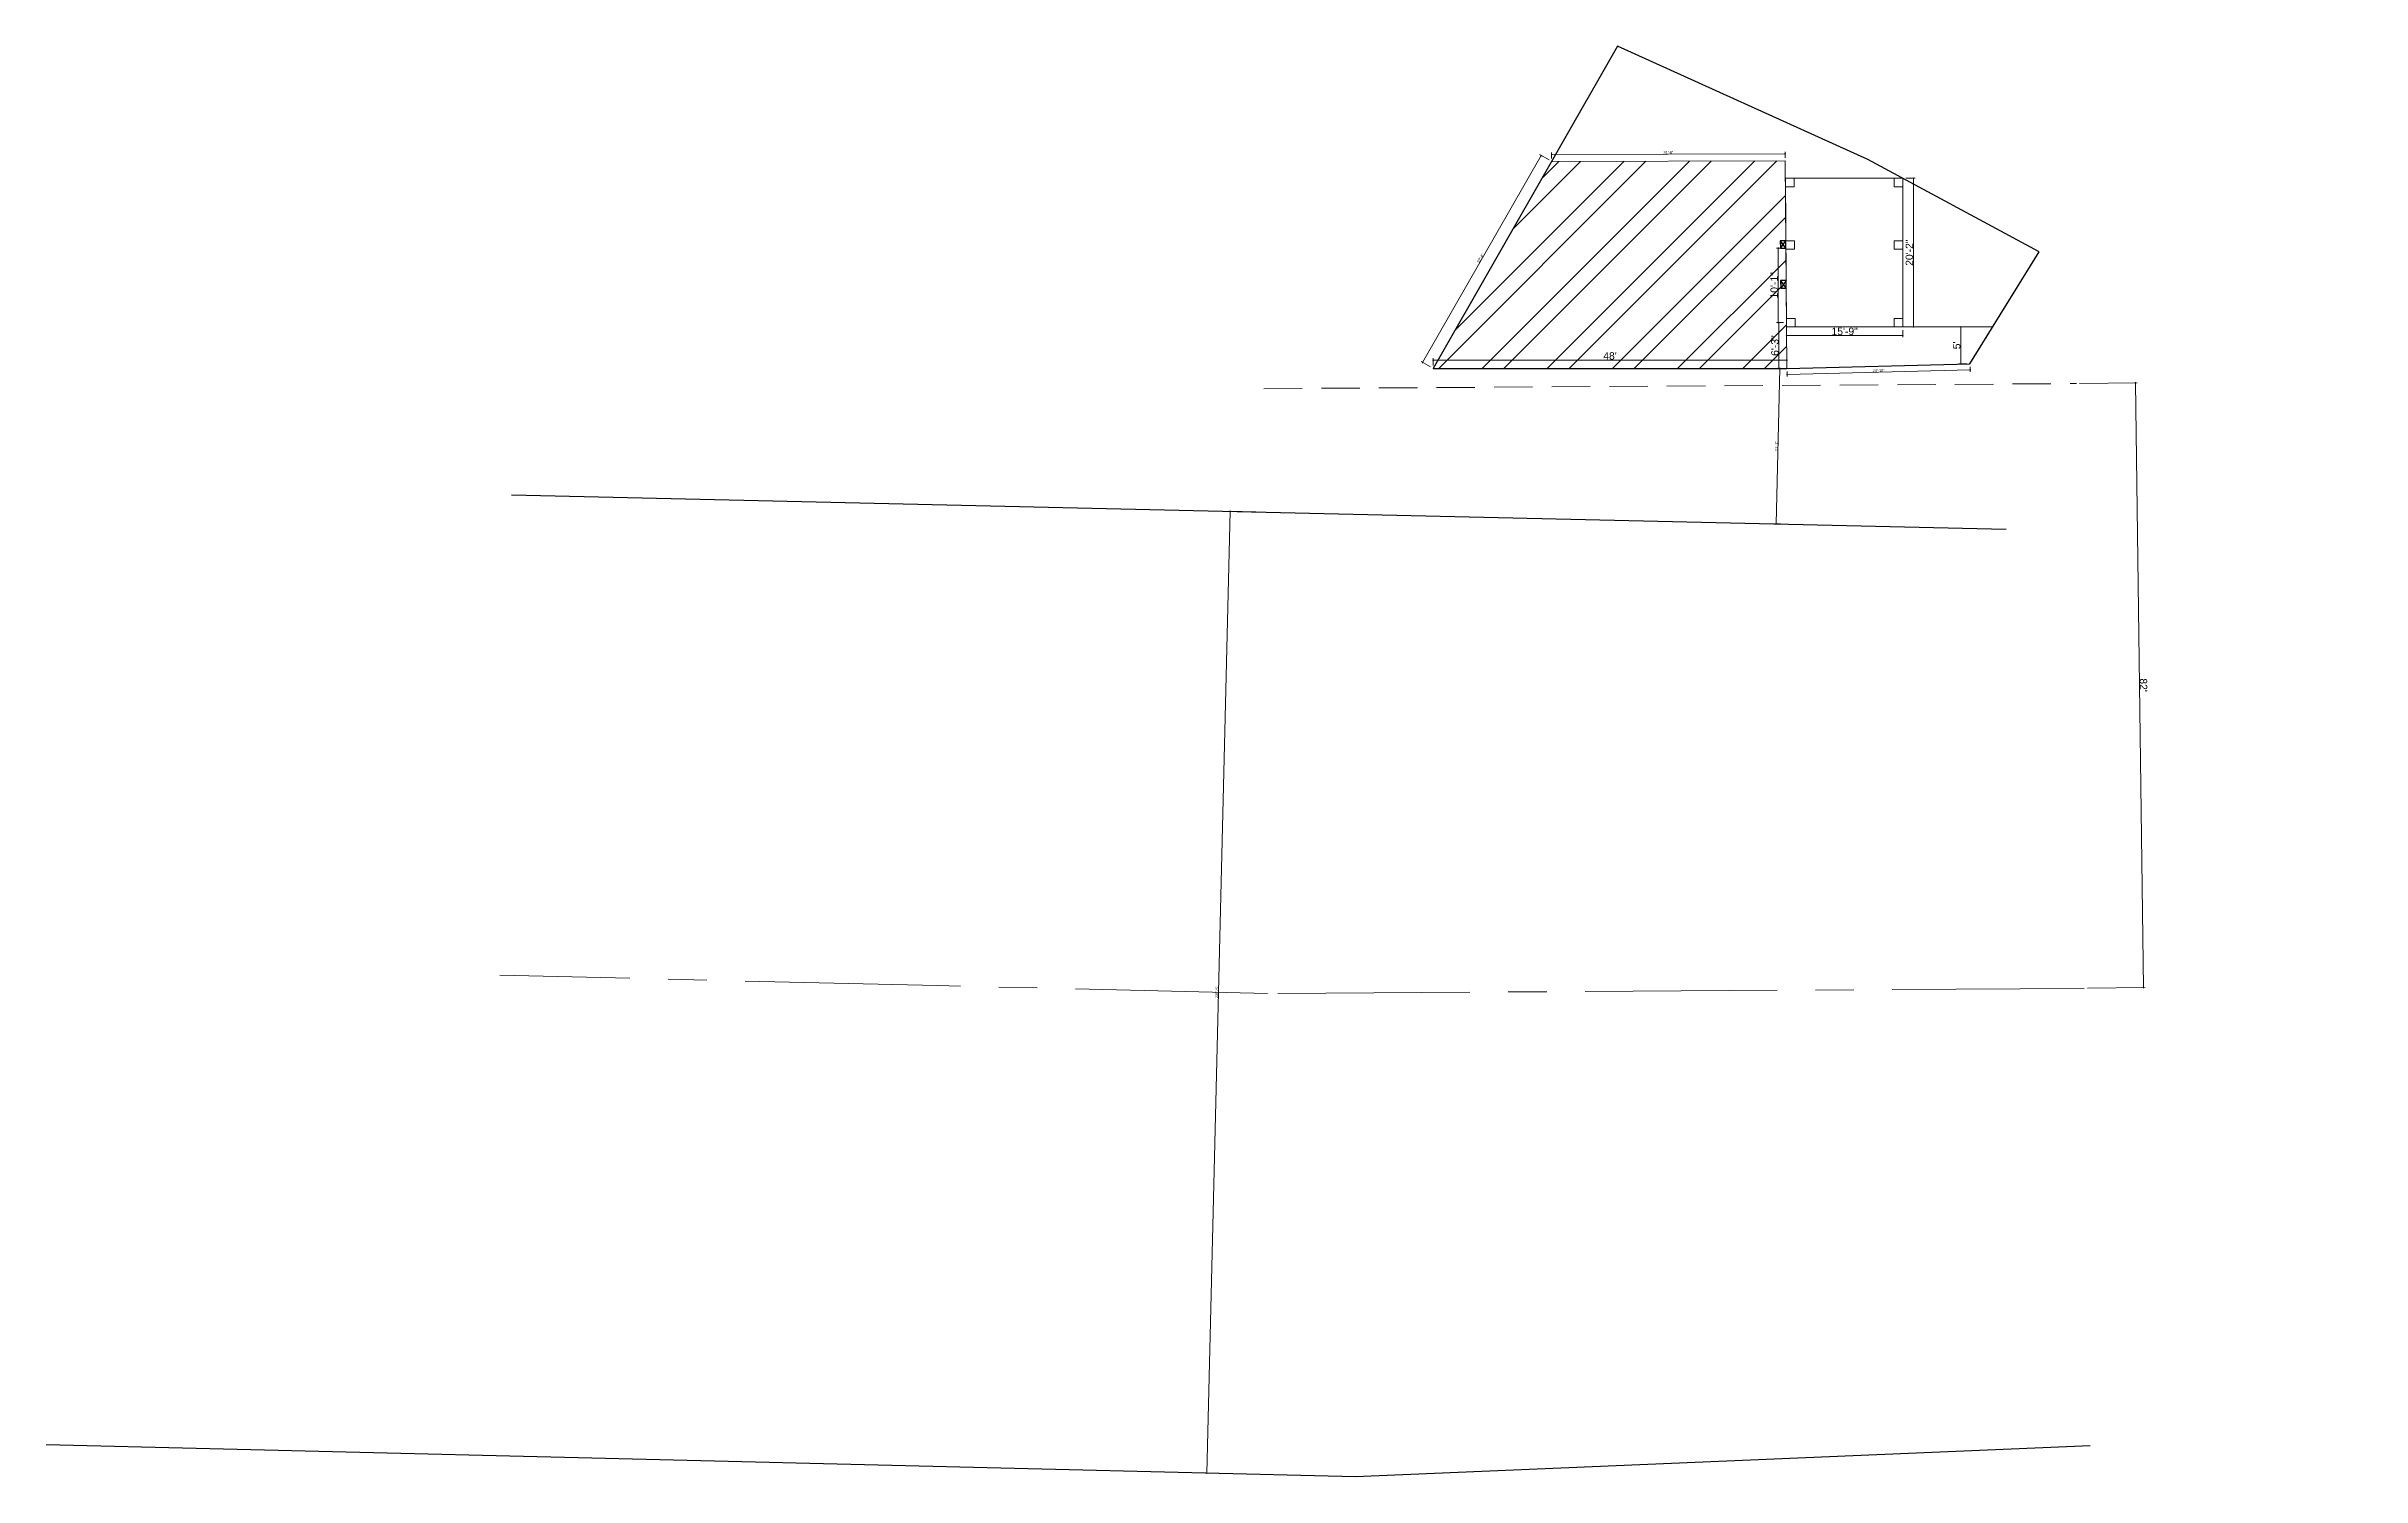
# Model space of a CAD drawing. Header units: inches. Extents: x 2 to 197762, y -33236 to 9.
# Drawn here: x 82036 to 85804, y -18511 to -16184 of the extents above; entities that cross this region are included whole.
import ezdxf

# ---------------------------------------------------------------- set-up
doc = ezdxf.new("R2010")
doc.units = ezdxf.units.IN
doc.header["$LTSCALE"] = 5
doc.header["$MEASUREMENT"] = 0
doc.linetypes.add('CENTER', pattern=[2, 1.25, -0.25, 0.25, -0.25])
doc.linetypes.add('DASHED2', pattern=[0.375, 0.25, -0.125])
doc.layers.add('A-WALL', color=7, linetype='Continuous', lineweight=9)
doc.layers.add('dim line', color=7, linetype='Continuous', lineweight=15, true_color=0xfab2b2)
doc.layers.add('WALL', color=7, linetype='Continuous')
doc.styles.get("Standard").update_dxf_attribs({"font": 'arial.ttf'})
doc.dimstyles.new('Standard$0', dxfattribs={"dimtxt": 6, "dimasz": 4, "dimexe": 3, "dimexo": 6, "dimgap": 3, "dimtad": 1, "dimdec": 1, "dimzin": 0, "dimdsep": 46, "dimlunit": 4, "dimtxsty": 'Standard', "dimcen": 0.09, "dimclrd": 6, "dimclre": 6, "dimclrt": 7, "dimadec": 0, "dimazin": 0, "dimtfac": 1, "dimtdec": 1, "dimtix": 1, "dimtofl": 0, "dimtmove": 1, "dimatfit": 3, "dimfxl": 1, "dimtolj": 1, "dimtzin": 0, "dimlwd": 18, "dimlwe": 18, "dimarcsym": 0})

# ---------------------------------------------------------------- blocks, each defined once
blk = doc.blocks.new('oblique')
at = {"color": 0, "lineweight": -2}
blk.add_line((0.25, 0.25), (-0.25, -0.25), dxfattribs=at)
at = {"layer": 'dim line', "lineweight": 9}
for p, q in [((-0.4375, 0), (0.4375, 0)), ((0, 0.4375), (0, -0.4375))]:
    blk.add_line(p, q, dxfattribs=at)
blk = doc.blocks.new('*D603')
at = {"layer": 'A-WALL', "color": 47, "lineweight": 0, "ltscale": 5, "transparency": 16777216}
for p, q in [((85344.8, -16732.7), (85438.9, -16731.5)), ((85357.6, -17716.7), (85451.7, -17715.5))]:
    blk.add_line(p, q, dxfattribs=at)
at = {"layer": 'A-WALL', "color": 33, "lineweight": 0, "ltscale": 5, "transparency": 16777216}
blk.add_line((85448.7, -17715.5), (85435.9, -16731.6), dxfattribs=at)
at = {"layer": 'Defpoints', "color": 0, "ltscale": 5, "transparency": 16777216}
for p in [(85435.9, -16731.6), (85339.8, -16732.8), (85352.6, -17716.7)]:
    blk.add_point(p, dxfattribs=at)
at = {"layer": 'A-WALL', "color": 33, "lineweight": 0, "ltscale": 5, "transparency": 16777216, "xscale": 2, "yscale": 2, "zscale": 2}
for p, rotation in [((85435.9, -16731.6), 90.74460548046723), ((85448.7, -17715.5), 270.7446054804672)]:
    blk.add_blockref('oblique', p, dxfattribs=dict(at, rotation=rotation))
at = {"layer": 'A-WALL', "color": 7, "ltscale": 5, "transparency": 16777216, "insert": (85448.9, -17223.4), "char_height": 12, "attachment_point": 5, "rotation": 270.7446}
blk.add_mtext("\\A1;82'", dxfattribs=at)
blk = doc.blocks.new('_OBLIQUE')
at = {"color": 0, "linetype": 'ByBlock'}
blk.add_line((-0.5, -0.5), (0.5, 0.5), dxfattribs=at)
blk = doc.blocks.new('C1a')
at = {"color": 1, "ltscale": 5}
for p, q in [((18657.7, 4625.8), (18648.7, 4625.8)), ((18648.7, 4625.8), (18648.8, 4613.8)), ((18648.8, 4613.8), (18657.8, 4613.8)), ((18657.8, 4613.8), (18657.7, 4625.8))]:
    blk.add_line(p, q, dxfattribs=at)
blk = doc.blocks.new('*D605')
at = {"layer": 'A-WALL', "color": 47, "lineweight": 0, "ltscale": 5, "transparency": 16777216}
for p, q in [((84485.7, -16366.5), (84485.7, -16357.1)), ((84865.8, -16365.3), (84865.8, -16355.9))]:
    blk.add_line(p, q, dxfattribs=at)
at = {"layer": 'A-WALL', "color": 33, "lineweight": 0, "ltscale": 5, "transparency": 16777216}
blk.add_line((84865.8, -16358.9), (84485.7, -16360.1), dxfattribs=at)
at = {"layer": 'Defpoints', "color": 0, "ltscale": 5, "transparency": 16777216}
for p in [(84485.7, -16360.1), (84485.7, -16371.5, -58.2), (84865.8, -16370.3, -58.2)]:
    blk.add_point(p, dxfattribs=at)
at = {"layer": 'A-WALL', "color": 33, "lineweight": 0, "ltscale": 5, "transparency": 16777216, "xscale": 2, "yscale": 2, "zscale": 2}
for p, rotation in [((84485.7, -16360.1), 180.1788482173342), ((84865.8, -16358.9), 0.1788482173342576)]:
    blk.add_blockref('oblique', p, dxfattribs=dict(at, rotation=rotation))
at = {"layer": 'A-WALL', "color": 7, "ltscale": 5, "transparency": 16777216, "insert": (84675.7, -16356.7), "char_height": 4.5, "attachment_point": 5, "rotation": 0.1788}
blk.add_mtext('\\A1;31\'-8"', dxfattribs=at)
blk = doc.blocks.new('*D606')
at = {"layer": 'A-WALL', "color": 33, "lineweight": 0, "ltscale": 5, "transparency": 16777216}
blk.add_line((84468.7, -16361.8), (84275.7, -16698.6), dxfattribs=at)
at = {"layer": 'A-WALL', "color": 47, "lineweight": 0, "ltscale": 5, "transparency": 16777216}
for p, q in [((84481.4, -16369), (84466.1, -16360.3)), ((84288.3, -16705.8), (84273.1, -16697.1))]:
    blk.add_line(p, q, dxfattribs=at)
at = {"layer": 'Defpoints', "color": 0, "ltscale": 5, "transparency": 16777216}
for p in [(84485.7, -16371.5, -58.2), (84275.7, -16698.6), (84292.7, -16708.3, -58.2)]:
    blk.add_point(p, dxfattribs=at)
at = {"layer": 'A-WALL', "color": 33, "lineweight": 0, "ltscale": 5, "transparency": 16777216, "xscale": 2, "yscale": 2, "zscale": 2}
for p, rotation in [((84468.7, -16361.8), 60.18268386594869), ((84275.7, -16698.6), 240.1826838659487)]:
    blk.add_blockref('oblique', p, dxfattribs=dict(at, rotation=rotation))
at = {"layer": 'A-WALL', "color": 7, "ltscale": 5, "transparency": 16777216, "insert": (84369.8, -16528.8), "char_height": 4.5, "attachment_point": 5, "rotation": 60.1827}
blk.add_mtext('\\A1;32\'-4"', dxfattribs=at)
blk = doc.blocks.new('*D608')
at = {"layer": 'A-WALL', "color": 47, "lineweight": 0, "ltscale": 5, "transparency": 16777216}
for p, q in [((84292.7, -16703.3), (84292.7, -16691.5)), ((84868.7, -16703.3), (84868.7, -16691.5))]:
    blk.add_line(p, q, dxfattribs=at)
at = {"layer": 'A-WALL', "color": 33, "lineweight": 0, "ltscale": 5, "transparency": 16777216}
blk.add_line((84292.7, -16694.5), (84868.7, -16694.5), dxfattribs=at)
at = {"layer": 'Defpoints', "color": 0, "ltscale": 5, "transparency": 16777216}
for p in [(84292.7, -16708.3, -58.2), (84868.7, -16694.5), (84868.7, -16708.3, -58.2)]:
    blk.add_point(p, dxfattribs=at)
at = {"layer": 'A-WALL', "color": 33, "lineweight": 0, "ltscale": 5, "transparency": 16777216, "xscale": 2, "yscale": 2, "zscale": 2, "rotation": 180}
blk.add_blockref('oblique', (84292.7, -16694.5), dxfattribs=at)
at = {"layer": 'A-WALL', "color": 33, "lineweight": 0, "ltscale": 5, "transparency": 16777216, "xscale": 2, "yscale": 2, "zscale": 2}
blk.add_blockref('oblique', (84868.7, -16694.5), dxfattribs=at)
at = {"layer": 'A-WALL', "color": 7, "ltscale": 5, "transparency": 16777216, "insert": (84580.7, -16687.9), "char_height": 12, "attachment_point": 5}
blk.add_mtext("\\A1;48'", dxfattribs=at)
blk = doc.blocks.new('*D604')
at = {"layer": 'A-WALL', "color": 47, "lineweight": 0, "ltscale": 5, "transparency": 16777216}
for p, q in [((84868.8, -16713.3), (84869, -16721.1)), ((85166.7, -16705.7), (85166.9, -16713.5))]:
    blk.add_line(p, q, dxfattribs=at)
at = {"layer": 'A-WALL', "color": 33, "lineweight": 0, "ltscale": 5, "transparency": 16777216}
blk.add_line((84868.9, -16718.1), (85166.8, -16710.5), dxfattribs=at)
at = {"layer": 'Defpoints', "color": 0, "ltscale": 5, "transparency": 16777216}
for p in [(84868.7, -16708.3, -58.2), (85166.6, -16700.7, -58.2), (85166.8, -16710.5)]:
    blk.add_point(p, dxfattribs=at)
at = {"layer": 'A-WALL', "color": 33, "lineweight": 0, "ltscale": 5, "transparency": 16777216, "xscale": 2, "yscale": 2, "zscale": 2}
for p, rotation in [((84868.9, -16718.1), 181.4609483812761), ((85166.8, -16710.5), 1.460948381276098)]:
    blk.add_blockref('oblique', p, dxfattribs=dict(at, rotation=rotation))
at = {"layer": 'A-WALL', "color": 7, "ltscale": 5, "transparency": 16777216, "insert": (85017.8, -16711.5), "char_height": 4.5, "attachment_point": 5, "rotation": 1.4609}
blk.add_mtext('\\A1;24\'-10"', dxfattribs=at)
blk = doc.blocks.new('*D609')
at = {"layer": 'A-WALL', "color": 47, "lineweight": 0, "ltscale": 5, "transparency": 16777216}
for p, q in [((84862, -16512.3), (84851.5, -16512.3)), ((84863.1, -16633.7), (84851.5, -16633.7))]:
    blk.add_line(p, q, dxfattribs=at)
at = {"layer": 'A-WALL', "color": 33, "lineweight": 0, "ltscale": 5, "transparency": 16777216}
blk.add_line((84854.5, -16512.3), (84854.5, -16633.7), dxfattribs=at)
at = {"layer": 'Defpoints', "color": 0, "ltscale": 5, "transparency": 16777216}
for p in [(84867, -16512.3), (84854.5, -16633.7), (84868.1, -16633.7)]:
    blk.add_point(p, dxfattribs=at)
at = {"layer": 'A-WALL', "color": 33, "lineweight": 0, "ltscale": 5, "transparency": 16777216, "xscale": 2, "yscale": 2, "zscale": 2}
for p, rotation in [((84854.5, -16512.3), 90), ((84854.5, -16633.7), 270)]:
    blk.add_blockref('oblique', p, dxfattribs=dict(at, rotation=rotation))
at = {"layer": 'A-WALL', "color": 7, "ltscale": 5, "transparency": 16777216, "insert": (84847.9, -16573), "char_height": 12, "attachment_point": 5, "rotation": 90}
blk.add_mtext('\\A1;10\'-1"', dxfattribs=at)
blk = doc.blocks.new('*D607')
at = {"layer": 'A-WALL', "color": 47, "lineweight": 0, "ltscale": 5, "transparency": 16777216}
for p, q in [((84863.1, -16633.7), (84852.7, -16633.7)), ((84863.7, -16708.3), (84852.7, -16708.3))]:
    blk.add_line(p, q, dxfattribs=at)
at = {"layer": 'A-WALL', "color": 33, "lineweight": 0, "ltscale": 5, "transparency": 16777216}
blk.add_line((84855.7, -16633.7), (84855.7, -16708.3), dxfattribs=at)
at = {"layer": 'Defpoints', "color": 0, "ltscale": 5, "transparency": 16777216}
for p in [(84868.1, -16633.7), (84855.7, -16708.3), (84868.7, -16708.3, -58.2)]:
    blk.add_point(p, dxfattribs=at)
at = {"layer": 'A-WALL', "color": 33, "lineweight": 0, "ltscale": 5, "transparency": 16777216, "xscale": 2, "yscale": 2, "zscale": 2}
for p, rotation in [((84855.7, -16633.7), 90), ((84855.7, -16708.3), 270)]:
    blk.add_blockref('oblique', p, dxfattribs=dict(at, rotation=rotation))
at = {"layer": 'A-WALL', "color": 7, "ltscale": 5, "transparency": 16777216, "insert": (84849.1, -16671), "char_height": 12, "attachment_point": 5, "rotation": 90}
blk.add_mtext('\\A1;6\'-3"', dxfattribs=at)
blk = doc.blocks.new('*D611')
at = {"layer": 'A-WALL', "color": 47, "lineweight": 0, "ltscale": 5, "transparency": 16777216}
for p, q in [((85161.6, -16640.7), (85148.5, -16640.7)), ((85161.6, -16700.7), (85148.5, -16700.7))]:
    blk.add_line(p, q, dxfattribs=at)
at = {"layer": 'A-WALL', "color": 33, "lineweight": 0, "ltscale": 5, "transparency": 16777216}
blk.add_line((85151.5, -16700.7), (85151.5, -16640.7), dxfattribs=at)
at = {"layer": 'Defpoints', "color": 0, "ltscale": 5, "transparency": 16777216}
for p in [(85151.5, -16640.7), (85166.6, -16640.7, -58.2), (85166.6, -16700.7, -58.2)]:
    blk.add_point(p, dxfattribs=at)
at = {"layer": 'A-WALL', "color": 33, "lineweight": 0, "ltscale": 5, "transparency": 16777216, "xscale": 2, "yscale": 2, "zscale": 2}
for p, rotation in [((85151.5, -16640.7), 90), ((85151.5, -16700.7), 270)]:
    blk.add_blockref('oblique', p, dxfattribs=dict(at, rotation=rotation))
at = {"layer": 'A-WALL', "color": 7, "ltscale": 5, "transparency": 16777216, "insert": (85144.9, -16670.7), "char_height": 12, "attachment_point": 5, "rotation": 90}
blk.add_mtext("\\A1;5'", dxfattribs=at)
blk = doc.blocks.new('*D619')
at = {"layer": 'A-WALL', "color": 47, "lineweight": 0, "ltscale": 5, "transparency": 16777216}
for p, q in [((84868.1, -16645.7), (84868.1, -16657.5)), ((85057.1, -16645.7), (85057.1, -16657.5))]:
    blk.add_line(p, q, dxfattribs=at)
at = {"layer": 'A-WALL', "color": 33, "lineweight": 0, "ltscale": 5, "transparency": 16777216}
blk.add_line((84868.1, -16654.5), (85057.1, -16654.5), dxfattribs=at)
at = {"layer": 'Defpoints', "color": 0, "ltscale": 5, "transparency": 16777216}
for p in [(84868.1, -16640.7), (85057.1, -16640.7), (85057.1, -16654.5)]:
    blk.add_point(p, dxfattribs=at)
at = {"layer": 'A-WALL', "color": 33, "lineweight": 0, "ltscale": 5, "transparency": 16777216, "xscale": 2, "yscale": 2, "zscale": 2, "rotation": 180}
blk.add_blockref('oblique', (84868.1, -16654.5), dxfattribs=at)
at = {"layer": 'A-WALL', "color": 33, "lineweight": 0, "ltscale": 5, "transparency": 16777216, "xscale": 2, "yscale": 2, "zscale": 2}
blk.add_blockref('oblique', (85057.1, -16654.5), dxfattribs=at)
at = {"layer": 'A-WALL', "color": 7, "ltscale": 5, "transparency": 16777216, "insert": (84962.6, -16647.9), "char_height": 12, "attachment_point": 5}
blk.add_mtext('\\A1;15\'-9"', dxfattribs=at)
blk = doc.blocks.new('*D620')
at = {"layer": 'A-WALL', "color": 47, "lineweight": 0, "ltscale": 5, "transparency": 16777216}
for p, q in [((85062.1, -16398.8), (85077.5, -16398.8)), ((85062.1, -16640.7), (85077.5, -16640.7))]:
    blk.add_line(p, q, dxfattribs=at)
at = {"layer": 'A-WALL', "color": 33, "lineweight": 0, "ltscale": 5, "transparency": 16777216}
blk.add_line((85074.5, -16640.7), (85074.5, -16398.8), dxfattribs=at)
at = {"layer": 'Defpoints', "color": 0, "ltscale": 5, "transparency": 16777216}
for p in [(85057.1, -16398.8), (85074.5, -16398.8), (85057.1, -16640.7)]:
    blk.add_point(p, dxfattribs=at)
at = {"layer": 'A-WALL', "color": 33, "lineweight": 0, "ltscale": 5, "transparency": 16777216, "xscale": 2, "yscale": 2, "zscale": 2}
for p, rotation in [((85074.5, -16398.8), 90), ((85074.5, -16640.7), 270)]:
    blk.add_blockref('oblique', p, dxfattribs=dict(at, rotation=rotation))
at = {"layer": 'A-WALL', "color": 7, "ltscale": 5, "transparency": 16777216, "insert": (85067.9, -16519.8), "char_height": 12, "attachment_point": 5, "rotation": 90}
blk.add_mtext('\\A1;20\'-2"', dxfattribs=at)
blk = doc.blocks.new('*D639')
at = {"layer": 'A-WALL', "color": 33, "lineweight": 0, "ltscale": 5, "transparency": 16777216}
blk.add_line((83962.6, -16940.6), (83924.6, -18505.3), dxfattribs=at)
at = {"layer": 'A-WALL', "color": 47, "lineweight": 0, "ltscale": 5, "transparency": 16777216}
for p, q in [((84004.2, -16941.6), (83959.6, -16940.6)), ((83966.2, -18506.3), (83921.6, -18505.3))]:
    blk.add_line(p, q, dxfattribs=at)
at = {"layer": 'Defpoints', "color": 0, "ltscale": 5, "transparency": 16777216}
for p in [(84009.2, -16941.8, -31.1), (83924.6, -18505.3), (83971.2, -18506.5, 1.5)]:
    blk.add_point(p, dxfattribs=at)
at = {"layer": 'A-WALL', "color": 33, "lineweight": 0, "ltscale": 5, "transparency": 16777216, "xscale": 2, "yscale": 2, "zscale": 2}
for p, rotation in [((83962.6, -16940.6), 88.60717368131036), ((83924.6, -18505.3), 268.6071736813104)]:
    blk.add_blockref('oblique', p, dxfattribs=dict(at, rotation=rotation))
at = {"layer": 'A-WALL', "color": 7, "ltscale": 5, "transparency": 16777216, "insert": (83940.8, -17722.9), "char_height": 4.5, "attachment_point": 5, "rotation": 88.6072}
blk.add_mtext('\\A1;130\'-5"', dxfattribs=at)
blk = doc.blocks.new('*D644')
at = {"layer": 'A-WALL', "color": 33, "lineweight": 0, "ltscale": 5, "transparency": 16777216}
blk.add_line((84856.9, -16708.1), (84851.3, -16961), dxfattribs=at)
at = {"layer": 'A-WALL', "color": 47, "lineweight": 0, "ltscale": 5, "transparency": 16777216}
for p, q in [((84863.7, -16708.2), (84853.9, -16708)), ((84858.1, -16961.1), (84848.3, -16960.9))]:
    blk.add_line(p, q, dxfattribs=at)
at = {"layer": 'Defpoints', "color": 0, "ltscale": 5, "transparency": 16777216}
for p in [(84868.7, -16708.3, -58.2), (84851.3, -16961), (84863.1, -16961.2, -49)]:
    blk.add_point(p, dxfattribs=at)
at = {"layer": 'A-WALL', "color": 33, "lineweight": 0, "ltscale": 5, "transparency": 16777216, "xscale": 2, "yscale": 2, "zscale": 2}
for p, rotation in [((84856.9, -16708.1), 88.7360427775589), ((84851.3, -16961), 268.7360427775589)]:
    blk.add_blockref('oblique', p, dxfattribs=dict(at, rotation=rotation))
at = {"layer": 'A-WALL', "color": 7, "ltscale": 5, "transparency": 16777216, "insert": (84851.4, -16834.5), "char_height": 4.5, "attachment_point": 5, "rotation": 88.736}
blk.add_mtext('\\A1;21\'-1"', dxfattribs=at)

msp = doc.modelspace()

# ---------------------------------------------------------------- hatches: boundary and pattern name
at = {"layer": 'A-WALL', "ltscale": 5}
h = msp.add_hatch(dxfattribs=at)
h.set_pattern_fill('ANSI32', color=256, scale=200)
h.paths.add_polyline_path([(84867.02, -16512.34), (84858.02, -16512.36), (84857.92, -16500.36), (84866.92, -16500.34), (84865.82, -16370.34), (84485.71, -16371.53), (84292.68, -16708.33), (84868.68, -16708.33), (84867.57, -16577.34), (84858.57, -16577.36), (84858.47, -16565.36), (84867.47, -16565.34)])
h.paths.add_polyline_path([(88704.48, -16500.36), (88713.48, -16500.34), (88712.38, -16370.34), (88332.27, -16371.53), (88139.25, -16708.33), (88715.25, -16708.33), (88714.14, -16577.34), (88705.14, -16577.36), (88705.04, -16565.36), (88714.04, -16565.34), (88713.59, -16512.34), (88704.59, -16512.36)])
h.paths.add_polyline_path([(92516.47, -16512.34), (92516.45, -16512.34), (92507.47, -16512.36), (92507.37, -16500.36), (92516.37, -16500.34), (92515.27, -16370.34), (92135.16, -16371.53), (91942.13, -16708.33), (92518.13, -16708.33), (92517.02, -16577.34), (92508.02, -16577.36), (92507.92, -16565.36), (92516.92, -16565.34)])
h.paths.add_polyline_path([(92225.02, -16696.36), (92235.46, -16696.36), (92235.46, -16687.09), (92225.02, -16687.09)], flags=24)
h.paths.add_polyline_path([(92505.83, -16582.36), (92505.83, -16564.1), (92496.56, -16564.1), (92496.56, -16582.36)], flags=24)
h.paths.add_polyline_path([(92507.03, -16678.39), (92507.03, -16663.62), (92497.76, -16663.62), (92497.76, -16678.39)], flags=24)

# ---------------------------------------------------------------- linework, layer by layer
at = {"color": 1, "ltscale": 5}
for p, q in [((84867.02, -16512.34, -58.17), (84857.92, -16500.36, -58.17)), ((84858.02, -16512.36, -58.17), (84866.92, -16500.34, -58.17)), ((84867.57, -16577.34, -58.17), (84858.47, -16565.36, -58.17)), ((84867.47, -16565.34, -58.17), (84858.57, -16577.36, -58.17))]:
    msp.add_line(p, q, dxfattribs=at)
for p, q in [((82792.9, -16914, -5.61), (85225.56, -16969.52, -56.63)), ((84166.29, -18511.21, 1.52), (82035.68, -18459.4, 1.52)), ((85362.3, -18461.11, 1.52), (84166.29, -18511.21, 1.52))]:
    msp.add_line(p, q)
at = {"elevation": -58.17}
msp.add_lwpolyline([(84292.68, -16708.33), (84868.68, -16708.33), (85166.55, -16700.73), (85279.38, -16518.26), (85000.45, -16368.36), (84593.11, -16184.12)], close=True, dxfattribs=at)
at = {"layer": 'A-WALL', "ltscale": 5}
for p, q in [((84487.32, -16371.52, -58.17), (84485.71, -16371.53, -58.17)), ((85057.11, -16398.8), (84866.06, -16398.8)), ((84868.11, -16640.73, -58.17), (84866.18, -16413.07, -58.17)), ((85057.11, -16640.73), (85057.11, -16398.8)), ((85203.65, -16640.73, -58.17), (84868.11, -16640.73, -58.17))]:
    msp.add_line(p, q, dxfattribs=at)
at = {"layer": 'A-WALL', "linetype": 'DASHED2', "ltscale": 50}
msp.add_line((84017.16, -16741.11), (85339.84, -16732.81), dxfattribs=at)
at = {"layer": 'A-WALL', "color": 1, "ltscale": 5, "elevation": -58.17}
msp.add_lwpolyline([(84292.68, -16708.33), (84868.68, -16708.33), (84865.82, -16370.34), (84485.71, -16371.53)], close=True, dxfattribs=at)
at = {"layer": 'A-WALL', "ltscale": 5}
for points in [[(85057.11, -16398.8), (84866.06, -16398.8), (84868.11, -16640.73), (85057.11, -16640.73)], [(84866.18, -16412.8), (84880.18, -16412.8), (84880.18, -16398.8), (84866.18, -16398.8)], [(85043.11, -16412.8), (85057.11, -16412.8), (85057.11, -16398.8), (85043.11, -16398.8)], [(84867.57, -16577.34), (84858.47, -16565.36), (84867.47, -16565.34)], [(84868.11, -16640.73), (84882.11, -16640.73), (84882.11, -16626.73), (84868.11, -16626.73)], [(85043.11, -16640.73), (85057.11, -16640.73), (85057.11, -16626.73), (85043.11, -16626.73)]]:
    msp.add_lwpolyline(points, close=True, dxfattribs=at)
at = {"layer": 'A-WALL', "ltscale": 5, "elevation": -58.17}
for points in [[(84867.04, -16514.34), (84881.04, -16514.34), (84881.04, -16500.34), (84867.04, -16500.34)], [(85043.11, -16514.34), (85057.11, -16514.34), (85057.11, -16500.34), (85043.11, -16500.34)]]:
    msp.add_lwpolyline(points, close=True, dxfattribs=at)
at = {"layer": 'A-WALL', "linetype": 'CENTER', "ltscale": 50}
msp.add_lwpolyline([(85352.62, -17716.75), (84023.34, -17725.09), (83485.38, -17712.21), (82773.9, -17695.45)], dxfattribs=at)
at = {"layer": 'WALL', "color": 2, "linetype": 'ByBlock', "ltscale": 5, "elevation": -58.17}
for points in [[(84857.92, -16500.36), (84858.02, -16512.36), (84867.02, -16512.34), (84866.92, -16500.34)], [(84858.47, -16565.36), (84858.57, -16577.36), (84867.57, -16577.34), (84867.47, -16565.34)]]:
    msp.add_lwpolyline(points, close=True, dxfattribs=at)

# ---------------------------------------------------------------- block references
at = {"layer": 'WALL', "color": 2, "linetype": 'ByBlock', "ltscale": 5, "rotation": 0.133366426473816}
for p in [(66219.99, -21169.52, -58.17), (66220.54, -21234.52, -58.17)]:
    msp.add_blockref('C1a', p, dxfattribs=at)

# ---------------------------------------------------------------- dimensions: what is measured, and where the dimension line sits
at = {"layer": 'A-WALL', "ltscale": 5}
for p1, p2, distance, override, picture, middle in [((84865.82, -16370.34, -58.17), (84485.71, -16371.53, -58.17), -11.42, {"dimtxt": 4.5, "dimasz": 2, "dimexo": 5, "dimgap": 0.5, "dimzin": 12, "dimpost": '\\X', "dimblk": 'oblique', "dimcen": 3, "dimclrd": 33, "dimclre": 47, "dimtfac": 0.5, "dimfxl": 3, "dimlwd": 0, "dimlwe": 0}, '*D605', (84675.72, -16356.72)), ((84485.71, -16371.53, -58.17), (84292.68, -16708.33, -58.17), -19.57, {"dimtxt": 4.5, "dimasz": 2, "dimexo": 5, "dimgap": 0.5, "dimzin": 12, "dimpost": '\\X', "dimblk": 'oblique', "dimcen": 3, "dimclrd": 33, "dimclre": 47, "dimtfac": 0.5, "dimfxl": 3, "dimlwd": 0, "dimlwe": 0}, '*D606', (84369.79, -16528.81)), ((84868.68, -16708.33, -58.17), (84863.1, -16961.25, -49.03), -11.76, {"dimtxt": 4.5, "dimasz": 2, "dimexo": 5, "dimgap": 0.5, "dimdec": 0, "dimzin": 12, "dimpost": '\\X', "dimblk": 'oblique', "dimcen": 3, "dimclrd": 33, "dimclre": 47, "dimtfac": 0.5, "dimtdec": 0, "dimfxl": 3, "dimlwd": 0, "dimlwe": 0}, '*D644', (84851.38, -16834.47)), ((84868.68, -16708.33, -58.17), (85166.55, -16700.73, -58.17), -9.81, {"dimtxt": 4.5, "dimasz": 2, "dimexo": 5, "dimgap": 0.5, "dimzin": 12, "dimpost": '\\X', "dimblk": 'oblique', "dimcen": 3, "dimclrd": 33, "dimclre": 47, "dimtfac": 0.5, "dimfxl": 3, "dimlwd": 0, "dimlwe": 0}, '*D604', (85017.8, -16711.54)), ((84009.23, -16941.76, -31.12), (83971.19, -18506.46, 1.52), -46.64, {"dimtxt": 4.5, "dimasz": 2, "dimexo": 5, "dimgap": 0.5, "dimdec": 0, "dimzin": 12, "dimpost": '\\X', "dimblk": 'oblique', "dimcen": 3, "dimclrd": 33, "dimclre": 47, "dimtfac": 0.5, "dimtdec": 0, "dimfxl": 3, "dimlwd": 0, "dimlwe": 0}, '*D639', (83940.79, -17722.91))]:
    dim = msp.add_aligned_dim(p1=p1, p2=p2, distance=distance, dimstyle='Standard$0', override=override, dxfattribs=at)
    dim.commit()
    dim.dimension.update_dxf_attribs({"geometry": picture, "text_midpoint": middle})
for base, p1, p2, angle, override, picture, middle in [((85074.5, -16398.8), (85057.11, -16640.73), (85057.11, -16398.8), 90, {"dimtxt": 12, "dimasz": 2, "dimexo": 5, "dimgap": 0.5, "dimdec": 0, "dimzin": 12, "dimpost": '\\X', "dimblk": 'oblique', "dimcen": 3, "dimclrd": 33, "dimclre": 47, "dimtfac": 0.5, "dimtdec": 0, "dimfxl": 3, "dimlwd": 0, "dimlwe": 0}, '*D620', (85067.88, -16519.77)), ((84854.51, -16633.73), (84867.02, -16512.34), (84868.05, -16633.73), 90, {"dimtxt": 12, "dimasz": 2, "dimexo": 5, "dimgap": 0.5, "dimdec": 0, "dimzin": 12, "dimpost": '\\X', "dimblk": 'oblique', "dimcen": 3, "dimclrd": 33, "dimclre": 47, "dimtfac": 0.5, "dimtdec": 0, "dimfxl": 3, "dimlwd": 0, "dimlwe": 0}, '*D609', (84847.89, -16573.04)), ((84855.71, -16708.33), (84868.05, -16633.73), (84868.68, -16708.33, -58.17), 90, {"dimtxt": 12, "dimasz": 2, "dimexo": 5, "dimgap": 0.5, "dimdec": 0, "dimzin": 12, "dimpost": '\\X', "dimblk": 'oblique', "dimcen": 3, "dimclrd": 33, "dimclre": 47, "dimtfac": 0.5, "dimtdec": 0, "dimfxl": 3, "dimlwd": 0, "dimlwe": 0}, '*D607', (84849.08, -16671.03)), ((85151.51, -16640.73), (85166.55, -16700.73, -58.17), (85166.55, -16640.73, -58.17), 90, {"dimtxt": 12, "dimasz": 2, "dimexo": 5, "dimgap": 0.5, "dimdec": 0, "dimzin": 12, "dimpost": '\\X', "dimblk": 'oblique', "dimcen": 3, "dimclrd": 33, "dimclre": 47, "dimtfac": 0.5, "dimtdec": 0, "dimfxl": 3, "dimlwd": 0, "dimlwe": 0}, '*D611', (85144.9, -16670.73)), ((85435.91, -16731.56), (85352.62, -17716.75), (85339.84, -16732.81), 90.74461, {"dimtxt": 12, "dimasz": 2, "dimexo": 5, "dimgap": 0.5, "dimzin": 12, "dimpost": '\\X', "dimblk": 'oblique', "dimcen": 3, "dimclrd": 33, "dimclre": 47, "dimtfac": 0.5, "dimfxl": 3, "dimlwd": 0, "dimlwe": 0}, '*D603', (85448.94, -17223.45))]:
    dim = msp.add_linear_dim(base=base, p1=p1, p2=p2, angle=angle, dimstyle='Standard$0', override=override, dxfattribs=at)
    dim.commit()
    dim.dimension.update_dxf_attribs({"geometry": picture, "text_midpoint": middle})
for base, p1, p2, override, picture, middle in [((85057.11, -16654.48), (84868.11, -16640.73), (85057.11, -16640.73), {"dimtxt": 12, "dimasz": 2, "dimexo": 5, "dimgap": 0.5, "dimdec": 0, "dimzin": 12, "dimpost": '\\X', "dimblk": 'oblique', "dimcen": 3, "dimclrd": 33, "dimclre": 47, "dimtfac": 0.5, "dimtdec": 0, "dimfxl": 3, "dimlwd": 0, "dimlwe": 0}, '*D619', (84962.61, -16647.85)), ((84868.68, -16694.49), (84292.68, -16708.33, -58.17), (84868.68, -16708.33, -58.17), {"dimtxt": 12, "dimasz": 2, "dimexo": 5, "dimgap": 0.5, "dimzin": 12, "dimpost": '\\X', "dimblk": 'oblique', "dimcen": 3, "dimclrd": 33, "dimclre": 47, "dimtfac": 0.5, "dimfxl": 3, "dimlwd": 0, "dimlwe": 0}, '*D608', (84580.68, -16687.86))]:
    dim = msp.add_linear_dim(base=base, p1=p1, p2=p2, dimstyle='Standard$0', override=override, dxfattribs=at)
    dim.commit()
    dim.dimension.update_dxf_attribs({"geometry": picture, "text_midpoint": middle})

doc.saveas('drawing.dxf')
